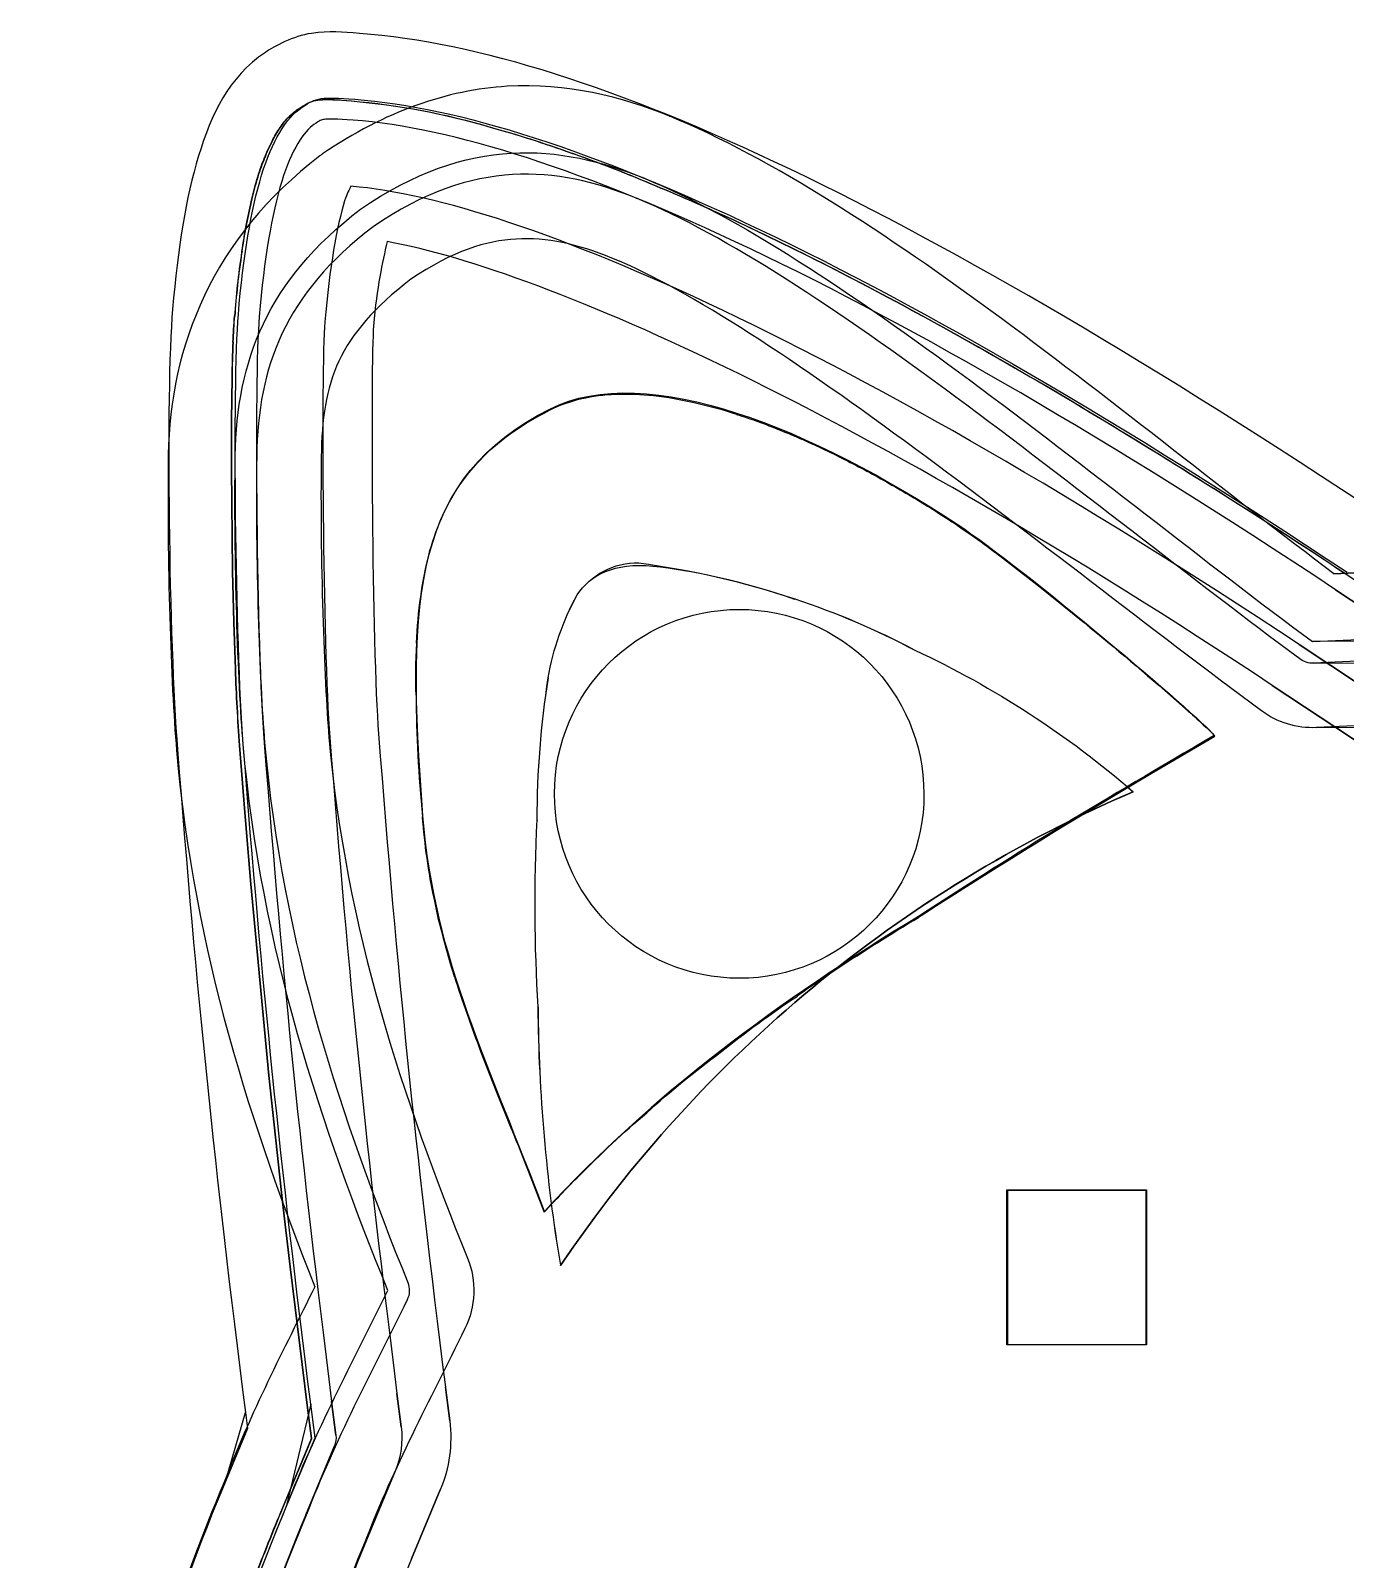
# Model space of a CAD drawing. Extents: x 5 to 93, y -1 to 101.
# Drawn here: x 5.02 to 35.27, y 65.78 to 100.94 of the extents above; entities that cross this region are included whole.
import ezdxf

# ---------------------------------------------------------------- set-up
doc = ezdxf.new("R2010")
doc.units = 0
for name, color, linetype in [('Board_outline_cat', 7, 'CONTINUOUS'), ('Board_outline_dog', 7, 'CONTINUOUS'), ('board_silkscreen_cat', 7, 'CONTINUOUS'), ('board_silkscreen_dog', 7, 'CONTINUOUS'), ('laser_cat_1', 7, 'CONTINUOUS'), ('laser_cat_1_copy_copy', 7, 'CONTINUOUS'), ('laser_cat_2', 7, 'CONTINUOUS'), ('laser_component_cutouts', 7, 'CONTINUOUS'), ('laser_dog_1', 7, 'CONTINUOUS'), ('laser_dog_2', 7, 'CONTINUOUS'), ('laser_dog_2_copy', 7, 'CONTINUOUS'), ('Layer_3_board_inset', 7, 'CONTINUOUS'), ('Mech_Outlines_Cat', 7, 'CONTINUOUS'), ('Mech_Outlines_Dog', 7, 'CONTINUOUS'), ('Silkscreen_cat', 7, 'CONTINUOUS'), ('Silkscreen_dog', 7, 'CONTINUOUS')]:
    doc.layers.add(name, color=color, linetype=linetype)

msp = doc.modelspace()

# ---------------------------------------------------------------- linework, layer by layer
at = {"layer": 'Board_outline_cat', "color": 1}
msp.add_lwpolyline([(10.905279, 66.989376), (11.565916, 68.57587), (11.468519, 69.345144)], close=True, dxfattribs=at)
for points in [[(9.801352, 94.403804), (10.02992, 97.097144), (10.512328, 98.664406), (11.269532, 99.173676)], [(11.269532, 99.173676), (11.601946, 99.397247), (11.707074, 99.413118), (12.478233, 99.356153)], [(12.478233, 99.356153), (17.256815, 99.003159), (24.956174, 95.335275), (35.30958, 88.47957)], [(9.913897, 84.521611), (9.734929, 86.807357), (9.666512, 92.814899), (9.801352, 94.403804)], [(11.468519, 69.345144), (10.762407, 74.922248), (10.35118, 78.936711), (9.913897, 84.521611)], [(6.531713, 49.205775), (7.175858, 55.539092), (8.674164, 61.631435), (10.905279, 66.989376)]]:
    msp.add_open_spline(points, degree=3, dxfattribs=at)
at = {"layer": 'Board_outline_dog', "color": 1}
msp.add_lwpolyline([(34.511335, 86.88308), (37.516572, 87.018165), (48.935587, 87.018165), (60.354599, 87.018165), (63.428623, 86.964964)], close=True, dxfattribs=at)
for points in [[(12.610087, 96.827704), (15.09481, 98.529201), (17.193844, 98.327157), (19.142749, 97.538509)], [(19.142749, 97.538509), (23.463442, 95.771003), (29.638994, 90.48937), (34.511335, 86.88308)], [(9.730548, 91.157868), (9.762004, 93.328831), (10.46589, 95.189442), (12.610087, 96.827704)], [(9.913897, 84.521611), (9.792261, 85.944593), (9.69658, 88.813599), (9.730548, 91.157868)], [(13.239625, 71.964385), (11.739518, 75.668207), (10.315904, 79.818656), (9.913897, 84.521611)], [(10.905279, 66.989376), (11.565906, 68.700911), (12.428199, 70.321609), (13.239625, 71.964385)], [(8.336812, 59.306298), (9.035253, 61.98733), (9.895162, 64.563621), (10.905279, 66.989376)]]:
    msp.add_open_spline(points, degree=3, dxfattribs=at)
at = {"layer": 'board_silkscreen_cat', "color": 7}
for points in [[(11.363995, 99.248737), (11.366641, 99.251383)], [(11.448662, 99.288425), (11.446016, 99.288425)], [(11.62593, 99.33605), (11.62593, 99.33605)], [(11.731761, 99.346633), (11.731761, 99.346633)], [(11.856115, 99.349281), (11.856115, 99.349281)], [(12.004281, 99.346633), (12.006927, 99.346633)], [(12.184203, 99.33605), (12.395867, 99.32282)], [(12.395867, 99.32282), (12.395867, 99.317529)], [(10.96712, 98.95505), (10.96712, 98.952404)], [(11.184078, 99.140258), (11.186724, 99.137612)], [(10.763386, 98.706341), (10.763386, 98.706341)], [(15.615849, 98.714279), (15.615849, 98.706341)], [(10.575534, 98.394136), (10.57818, 98.39149)], [(17.483808, 98.113677), (17.483808, 98.113677)], [(10.406203, 98.015779), (10.408849, 98.015779)], [(10.252742, 97.573925), (10.250097, 97.573925)], [(10.112513, 97.065925), (10.112513, 97.065925)], [(19.526391, 97.317279), (19.529037, 97.314633)], [(9.990805, 96.491779), (9.990805, 96.491779)], [(21.733016, 96.325091), (21.733016, 96.322445)], [(9.882326, 95.854133), (9.882326, 95.851487)], [(24.111617, 95.137115), (24.111617, 95.134469)], [(9.715638, 94.372464), (9.72093, 94.369818)], [(9.68124, 93.771862), (9.678594, 93.771862)], [(26.654261, 93.753341), (26.654261, 93.755987)], [(9.646844, 91.970052), (9.657427, 92.954302)], [(9.65743, 92.954302), (9.65743, 92.954302)], [(29.360951, 92.17907), (29.360951, 92.17907)], [(9.670662, 88.501359), (9.644203, 90.866734)], [(9.644203, 90.866734), (9.644203, 90.866734)], [(32.229031, 90.411656), (32.231677, 90.411656)], [(9.734159, 86.247112), (9.699763, 87.334547), (9.670662, 88.501359)], [(35.261162, 88.451089), (37.470427, 86.990591)], [(9.959058, 82.863089), (9.826766, 84.495573)], [(9.826766, 84.495573), (9.829412, 84.495573)], [(10.088701, 81.307339), (9.959058, 82.863089)], [(10.504099, 76.907323), (10.088701, 81.307339)], [(10.818953, 74.004844), (10.504099, 76.907323)], [(10.993578, 72.507302), (10.818953, 74.004844)], [(11.385156, 69.324365), (10.993578, 72.507302)], [(11.483052, 68.557068), (11.385156, 69.324365)], [(10.821594, 66.969568), (11.483052, 68.557068)]]:
    msp.add_lwpolyline(points, dxfattribs=at)
at = {"layer": 'board_silkscreen_cat', "color": 4}
for points in [[(19.010451, 88.697156), (19.010451, 88.691865)], [(17.592281, 87.958966), (17.592281, 87.95632)], [(22.600849, 87.871651), (22.600849, 87.866359)], [(25.363099, 86.688969), (25.365745, 86.686323)], [(16.930823, 86.051323), (16.930823, 86.051323)], [(16.674183, 82.783716), (16.676828, 82.78107)], [(16.692698, 78.484237), (16.700636, 78.484237)], [(17.208638, 72.541698), (17.216576, 72.541698)], [(17.208638, 72.541698), (17.211284, 72.536406)]]:
    msp.add_lwpolyline(points, dxfattribs=at)
at = {"layer": 'board_silkscreen_cat', "color": 7}
for points in [[(11.186724, 99.137612), (11.242287, 99.1773), (11.303144, 99.214341), (11.366641, 99.248737)], [(11.366641, 99.251383), (11.393099, 99.264612), (11.41956, 99.277841), (11.448667, 99.288425)], [(11.446016, 99.288425), (11.504227, 99.312237), (11.565076, 99.328112), (11.625933, 99.33605)], [(11.62593, 99.33605), (11.662974, 99.341341), (11.700013, 99.346633), (11.734409, 99.346633)], [(11.731761, 99.346633), (11.771448, 99.349279), (11.813781, 99.349279), (11.856115, 99.349279)], [(11.856115, 99.349281), (11.906388, 99.349281), (11.956659, 99.346636), (12.004281, 99.346636)], [(12.006927, 99.346633), (12.065136, 99.343987), (12.123344, 99.341341), (12.184201, 99.338695)], [(12.395867, 99.317529), (13.485951, 99.22757), (14.565453, 99.023841), (15.615849, 98.70899)], [(10.763386, 98.706341), (10.821594, 98.796297), (10.890388, 98.878323), (10.964472, 98.95505)], [(10.96712, 98.952404), (11.033266, 99.023839), (11.107349, 99.084695), (11.186719, 99.137609)], [(10.57818, 98.39149), (10.631091, 98.499969), (10.694597, 98.6058), (10.763383, 98.703698)], [(15.615849, 98.706341), (16.187344, 98.552883), (16.811763, 98.354445), (17.486448, 98.111029)], [(10.408849, 98.015779), (10.45648, 98.145425), (10.514683, 98.272425), (10.578188, 98.394136)], [(17.483808, 98.113677), (18.227287, 97.849094), (18.907261, 97.581862), (19.523742, 97.311984)], [(10.250097, 97.573925), (10.300367, 97.73532), (10.350638, 97.883487), (10.406206, 98.015779)], [(10.112513, 97.065925), (10.149558, 97.224677), (10.194531, 97.394011), (10.250094, 97.573925)], [(9.990805, 96.491779), (10.027844, 96.684925), (10.067537, 96.875425), (10.112513, 97.065925)], [(19.529037, 97.314633), (20.272516, 97.002425), (21.008058, 96.671695), (21.73831, 96.322445)], [(9.882326, 95.851487), (9.914076, 96.0658), (9.948472, 96.277469), (9.988159, 96.491779)], [(21.733016, 96.322445), (22.534703, 95.941445), (23.325805, 95.547216), (24.111617, 95.137115)], [(9.72093, 94.369818), (9.750037, 94.819609), (9.805597, 95.314383), (9.884977, 95.851484)], [(24.111617, 95.134469), (24.966224, 94.687323), (25.815534, 94.226951), (26.654261, 93.753344)], [(9.678594, 93.771862), (9.686531, 93.9703), (9.697115, 94.171383), (9.712985, 94.372464)], [(9.65743, 92.954302), (9.662722, 93.226823), (9.670659, 93.499344), (9.681242, 93.771862)], [(26.654261, 93.755987), (27.561787, 93.242693), (28.466656, 92.716172), (29.360951, 92.179068)], [(29.360951, 92.17907), (30.324037, 91.599633), (31.281828, 91.009612), (32.23168, 90.409008)], [(9.644203, 90.866734), (9.644203, 91.234511), (9.644203, 91.602281), (9.646849, 91.970052)], [(32.231677, 90.411656), (33.247677, 89.768716), (34.258388, 89.115195), (35.261159, 88.451089)], [(9.829412, 84.495573), (9.787078, 85.077651), (9.755328, 85.662386), (9.734164, 86.247112)], [(10.17337, 65.34238), (10.379745, 65.887422), (10.596703, 66.429823), (10.821594, 66.969568)]]:
    msp.add_open_spline(points, degree=3, dxfattribs=at)
at = {"layer": 'board_silkscreen_cat', "color": 4}
for points in [[(17.592281, 87.95632), (17.909784, 88.427279), (18.44424, 88.705097), (19.010451, 88.697159)], [(19.010451, 88.691865), (20.232826, 88.535763), (21.436683, 88.260594), (22.598201, 87.863719)], [(16.930823, 86.051323), (17.041951, 86.71807), (17.266847, 87.361005), (17.59493, 87.956318)], [(22.600849, 87.866359), (23.542766, 87.5568), (24.466159, 87.162565), (25.363099, 86.686318)], [(25.365745, 86.686323), (27.191375, 85.834365), (28.879412, 84.738987), (30.38225, 83.431945)], [(16.676828, 82.78107), (16.676828, 83.884386), (16.761498, 84.977115), (16.933477, 86.051323)], [(17.211284, 72.536406), (20.470948, 77.357112), (25.042948, 81.138008), (30.387534, 83.431943)], [(16.700636, 78.484237), (16.610677, 79.878589), (16.602742, 81.312636), (16.674177, 82.783716)], [(17.216576, 72.541698), (16.888495, 74.512841), (16.716511, 76.499862), (16.703284, 78.484237)]]:
    msp.add_open_spline(points, degree=3, dxfattribs=at)
at = {"layer": 'board_silkscreen_dog', "color": 7}
for points in [[(11.37039, 99.247651), (11.373036, 99.250296)], [(11.455057, 99.287338), (11.452411, 99.287338)], [(11.632325, 99.334963), (11.632325, 99.334963)], [(11.738156, 99.345546), (11.738156, 99.345546)], [(11.86251, 99.348195), (11.86251, 99.348195)], [(12.010677, 99.345546), (12.013322, 99.345546)], [(12.190599, 99.334963), (12.402263, 99.321734)], [(12.402263, 99.321734), (12.402263, 99.316442)], [(10.973515, 98.953963), (10.973515, 98.951317)], [(11.190474, 99.139171), (11.193119, 99.136526)], [(10.769781, 98.705255), (10.769781, 98.705255)], [(15.622244, 98.713192), (15.622244, 98.705255)], [(10.581929, 98.393049), (10.584575, 98.390403)], [(17.490203, 98.112591), (17.490203, 98.112591)], [(10.412599, 98.014692), (10.415244, 98.014692)], [(10.259138, 97.572838), (10.256492, 97.572838)], [(10.118908, 97.064838), (10.118908, 97.064838)], [(19.532786, 97.316192), (19.535432, 97.313546)], [(9.9972, 96.490692), (9.9972, 96.490692)], [(21.739411, 96.324005), (21.739411, 96.321359)], [(9.888721, 95.853046), (9.888721, 95.850401)], [(24.118013, 95.136028), (24.118013, 95.133382)], [(9.722033, 94.371377), (9.727325, 94.368731)], [(9.687635, 93.770776), (9.684989, 93.770776)], [(26.660656, 93.752255), (26.660656, 93.754901)], [(9.653239, 91.968966), (9.663822, 92.953216)], [(9.663825, 92.953216), (9.663825, 92.953216)], [(29.367346, 92.177984), (29.367346, 92.177984)], [(9.677057, 88.500273), (9.650599, 90.865648)], [(9.650599, 90.865648), (9.650599, 90.865648)], [(32.235427, 90.41057), (32.238072, 90.41057)], [(9.740554, 86.246026), (9.706158, 87.33346), (9.677057, 88.500273)], [(9.965453, 82.862002), (9.833161, 84.494487)], [(9.833161, 84.494487), (9.835807, 84.494487)], [(10.095096, 81.306252), (9.965453, 82.862002)], [(10.510494, 76.906237), (10.095096, 81.306252)], [(10.825349, 74.003757), (10.510494, 76.906237)], [(10.999974, 72.506216), (10.825349, 74.003757)], [(11.391552, 69.323278), (10.999974, 72.506216)], [(11.489447, 68.555981), (11.391552, 69.323278)], [(10.827989, 66.968481), (11.489447, 68.555981)]]:
    msp.add_lwpolyline(points, dxfattribs=at)
at = {"layer": 'board_silkscreen_dog', "color": 6}
for points in [[(18.477093, 92.572216), (18.479739, 92.572216)], [(19.352864, 92.540463), (19.352864, 92.540463)], [(16.958388, 92.207088), (16.958388, 92.207088)], [(20.284203, 92.384359), (20.284203, 92.381713)], [(21.260515, 92.114481), (21.257869, 92.10919)], [(16.111718, 91.699088), (16.111718, 91.699088)], [(22.268578, 91.746713), (22.268578, 91.744067)], [(23.292513, 91.294276), (23.295158, 91.294276)], [(24.321739, 90.770403), (24.324385, 90.770403)], [(14.881408, 90.463484), (14.881408, 90.463484)], [(25.343033, 90.188317), (25.343033, 90.188317)], [(14.471307, 89.71471), (14.471307, 89.71471)], [(26.337869, 89.561255), (26.337869, 89.558609)], [(14.180263, 88.868046), (14.180263, 88.868046)], [(27.520552, 88.704007), (28.237578, 88.145731)], [(13.995052, 87.915546), (13.997697, 87.915546)], [(28.237578, 88.145731), (28.99164, 87.539835)], [(28.99164, 87.539835), (28.988994, 87.539835)], [(13.902453, 86.846627), (13.902453, 86.846627)], [(13.886572, 85.653362), (13.891864, 85.653362)], [(31.6507, 85.288237), (31.110947, 85.761841)], [(31.6507, 85.288237), (31.6507, 85.288237)], [(32.047575, 84.925757), (32.050221, 84.925757)], [(30.80139, 83.848901), (32.264536, 84.706148)], [(30.113471, 83.441442), (30.80139, 83.848901)], [(25.570574, 83.385881), (25.57322, 83.383235), (25.57322, 83.383235), (25.57322, 83.383235)], [(29.444075, 83.041919), (30.113471, 83.441442)], [(28.787906, 82.645044), (29.444075, 83.041919)], [(14.034744, 82.856713), (14.047974, 82.856713)], [(14.307265, 80.957007), (14.309911, 80.957007)], [(25.448867, 80.541609), (25.448867, 80.544255)], [(14.521578, 80.057419), (14.524224, 80.057419)], [(14.775575, 79.176359), (14.775575, 79.176359)], [(23.567682, 79.358921), (23.567682, 79.358921)], [(22.652218, 78.74244), (22.652218, 78.739794)], [(15.06926, 78.305877), (15.06926, 78.308523)], [(15.733367, 76.556987), (15.389411, 77.438044)], [(15.389411, 77.438044), (15.389411, 77.438044)], [(20.876867, 77.443341), (20.884804, 77.432757)], [(16.093203, 75.657403), (15.733367, 76.556987)], [(19.186177, 76.054278), (19.194114, 76.046341)], [(16.093203, 75.657403), (16.093203, 75.657403)], [(17.593388, 74.554088), (17.596033, 74.551442)], [(27.504677, 70.71763), (27.504677, 74.270981)], [(27.504677, 74.270981), (30.684974, 74.270981)], [(30.684974, 70.71763), (30.684974, 74.270981)], [(16.834033, 73.760338), (16.834033, 73.762984)], [(27.504677, 70.71763), (30.684974, 70.71763)]]:
    msp.add_lwpolyline(points, dxfattribs=at)
at = {"layer": 'board_silkscreen_dog', "color": 7}
for points in [[(11.193119, 99.136526), (11.248682, 99.176213), (11.309539, 99.213255), (11.373036, 99.247651)], [(11.373036, 99.250296), (11.399494, 99.263526), (11.425955, 99.276755), (11.455062, 99.287338)], [(11.452411, 99.287338), (11.510622, 99.311151), (11.571471, 99.327026), (11.632328, 99.334963)], [(11.632325, 99.334963), (11.669369, 99.340255), (11.706408, 99.345546), (11.740804, 99.345546)], [(11.738156, 99.345546), (11.777843, 99.348192), (11.820177, 99.348192), (11.86251, 99.348192)], [(11.86251, 99.348195), (11.912783, 99.348195), (11.963054, 99.345549), (12.010677, 99.345549)], [(12.013322, 99.345546), (12.071531, 99.342901), (12.129739, 99.340255), (12.190596, 99.337609)], [(12.402263, 99.316442), (13.492346, 99.226484), (14.571849, 99.022755), (15.622244, 98.707903)], [(10.769781, 98.705255), (10.827989, 98.79521), (10.896783, 98.877237), (10.970867, 98.953963)], [(10.973515, 98.951317), (11.039661, 99.022752), (11.113744, 99.083609), (11.193114, 99.136523)], [(10.584575, 98.390403), (10.637486, 98.498882), (10.700992, 98.604713), (10.769778, 98.702612)], [(15.622244, 98.705255), (16.193739, 98.551796), (16.818158, 98.353359), (17.492843, 98.109942)], [(10.415244, 98.014692), (10.462875, 98.144338), (10.521078, 98.271338), (10.584583, 98.393049)], [(17.490203, 98.112591), (18.233682, 97.848007), (18.913656, 97.580776), (19.530138, 97.310898)], [(10.256492, 97.572838), (10.306763, 97.734234), (10.357033, 97.882401), (10.412601, 98.014692)], [(10.118908, 97.064838), (10.155953, 97.223591), (10.200927, 97.392924), (10.256489, 97.572838)], [(9.9972, 96.490692), (10.034239, 96.683838), (10.073932, 96.874338), (10.118908, 97.064838)], [(19.535432, 97.313546), (20.278911, 97.001338), (21.014453, 96.670609), (21.744705, 96.321359)], [(9.888721, 95.850401), (9.920471, 96.064713), (9.954867, 96.276382), (9.994554, 96.490692)], [(21.739411, 96.321359), (22.541099, 95.940359), (23.3322, 95.54613), (24.118013, 95.136028)], [(9.727325, 94.368731), (9.756432, 94.818523), (9.811992, 95.313296), (9.891372, 95.850398)], [(24.118013, 95.133382), (24.972619, 94.686237), (25.821929, 94.225864), (26.660656, 93.752257)], [(9.684989, 93.770776), (9.692927, 93.969213), (9.70351, 94.170296), (9.71938, 94.371377)], [(9.663825, 92.953216), (9.669117, 93.225737), (9.677054, 93.498257), (9.687638, 93.770776)], [(26.660656, 93.754901), (27.568182, 93.241606), (28.473052, 92.715085), (29.367346, 92.177981)], [(29.367346, 92.177984), (30.330432, 91.598546), (31.288224, 91.008526), (32.238075, 90.407921)], [(9.650599, 90.865648), (9.650599, 91.233424), (9.650599, 91.601195), (9.653244, 91.968966)], [(32.238072, 90.41057), (33.254072, 89.76763), (34.264783, 89.114109), (35.267554, 88.450002)], [(9.835807, 84.494487), (9.793474, 85.076565), (9.761724, 85.661299), (9.74056, 86.246026)], [(10.179765, 65.341294), (10.38614, 65.886335), (10.603099, 66.428737), (10.827989, 66.968481)]]:
    msp.add_open_spline(points, degree=3, dxfattribs=at)
at = {"layer": 'board_silkscreen_dog', "color": 6}
for points in [[(16.958388, 92.207088), (17.434635, 92.437276), (17.953224, 92.56163), (18.479742, 92.572216)], [(18.479739, 92.572216), (18.770783, 92.585445), (19.061825, 92.574862), (19.352861, 92.540463)], [(19.352864, 92.540463), (19.670367, 92.50607), (19.979927, 92.453148), (20.284203, 92.381713)], [(16.111718, 91.699088), (16.381599, 91.889588), (16.664697, 92.058921), (16.961036, 92.204445)], [(20.284203, 92.381713), (20.614932, 92.310276), (20.940364, 92.220317), (21.260515, 92.111838)], [(21.257869, 92.10919), (21.580661, 92.011291), (21.916679, 91.889583), (22.265932, 91.744062)], [(14.881408, 90.463484), (15.212138, 90.947674), (15.627533, 91.368359), (16.111718, 91.699088)], [(22.268578, 91.744067), (22.612533, 91.609132), (22.953849, 91.458317), (23.295161, 91.291627)], [(23.295158, 91.294276), (23.641763, 91.127588), (23.985718, 90.952963), (24.324385, 90.770403)], [(24.324385, 90.770403), (24.668341, 90.585192), (25.007007, 90.389403), (25.343031, 90.188317)], [(14.471307, 89.71471), (14.582427, 89.974005), (14.720015, 90.222713), (14.881408, 90.463484)], [(25.343033, 90.188317), (25.679052, 89.987231), (26.012429, 89.778216), (26.34051, 89.561255)], [(14.180263, 88.868046), (14.256994, 89.159091), (14.352242, 89.44219), (14.473947, 89.71471)], [(26.337869, 89.558609), (26.774432, 89.267573), (27.16601, 88.98182), (27.515263, 88.701362)], [(13.997697, 87.915546), (14.037382, 88.230401), (14.098239, 88.550544), (14.182908, 88.868046)], [(13.902453, 86.846627), (13.915679, 87.217049), (13.947429, 87.571591), (13.9977, 87.915546)], [(17.074803, 83.385881), (17.074803, 85.727444), (18.977157, 87.624506), (21.324011, 87.624506)], [(21.324011, 87.624506), (23.66822, 87.624506), (25.570574, 85.727444), (25.570574, 83.383235)], [(28.988994, 87.539835), (29.706015, 86.957755), (30.412455, 86.365091), (31.11095, 85.761841)], [(13.891864, 85.653362), (13.878635, 86.018481), (13.883927, 86.415356), (13.905093, 86.846627)], [(14.047974, 82.856713), (13.952721, 83.811856), (13.902455, 84.743195), (13.899807, 85.653362)], [(31.6507, 85.288237), (31.78564, 85.169169), (31.917932, 85.047463), (32.047575, 84.925757)], [(32.050221, 84.925757), (32.126945, 84.856963), (32.198388, 84.78288), (32.267174, 84.706148)], [(21.324011, 79.141964), (18.977157, 79.14461), (17.074803, 81.041673), (17.074803, 83.385881)], [(25.57322, 83.383235), (25.57322, 81.041673), (23.670865, 79.141964), (21.324011, 79.141964)], [(25.570574, 83.383235), (25.57322, 83.383235), (25.57322, 83.383235), (25.57322, 83.383235)], [(14.309911, 80.957007), (14.174979, 81.592005), (14.085015, 82.224356), (14.040039, 82.856713)], [(25.448867, 80.544255), (26.552182, 81.261273), (27.666075, 81.962419), (28.787906, 82.645041)], [(14.524224, 80.057419), (14.442203, 80.340523), (14.370768, 80.639505), (14.309911, 80.957007)], [(23.567682, 79.358921), (24.186807, 79.766382), (24.813867, 80.160609), (25.448867, 80.541609)], [(14.775575, 79.176359), (14.682971, 79.467403), (14.598302, 79.761085), (14.518929, 80.057419)], [(15.06926, 78.308523), (14.966075, 78.596919), (14.870822, 78.88796), (14.778224, 79.179005)], [(22.652218, 78.739794), (22.956489, 78.948815), (23.260765, 79.15519), (23.567682, 79.358916)], [(20.884804, 77.432757), (21.445718, 77.887841), (22.03839, 78.319114), (22.660156, 78.731864)], [(15.389411, 77.438044), (15.278283, 77.72644), (15.17245, 78.014835), (15.06926, 78.308526)], [(19.194114, 76.046341), (19.741796, 76.543752), (20.305361, 77.006773), (20.884799, 77.435403)], [(17.596033, 74.551442), (18.141072, 75.10707), (18.672888, 75.604487), (19.194117, 76.046343)], [(16.093203, 75.657403), (16.3472, 75.027695), (16.595911, 74.395335), (16.834033, 73.760338)], [(16.834033, 73.762984), (17.082742, 74.030208), (17.334093, 74.294791), (17.593388, 74.556734)]]:
    msp.add_open_spline(points, degree=3, dxfattribs=at)
at = {"layer": 'laser_cat_1', "color": 7}
for points in [[(17.593604, 87.957646), (17.592281, 87.956323)], [(22.599524, 87.867688), (22.600846, 87.866365)], [(22.599524, 87.867688), (22.599524, 87.867688)], [(25.363096, 86.687649), (25.365742, 86.686326)], [(16.932143, 86.051326), (16.93082, 86.051326)], [(16.674177, 82.783719), (16.676823, 82.781073)], [(16.69799, 78.48424), (16.700635, 78.48424)], [(17.211281, 72.536409), (17.208635, 72.541701), (17.216573, 72.541701)]]:
    msp.add_lwpolyline(points, close=True, dxfattribs=at)
at = {"layer": 'laser_cat_1', "color": 2}
msp.add_lwpolyline([(27.481389, 74.27736), (30.691667, 74.27736), (30.691667, 70.714305), (27.481389, 70.714305), (27.481389, 74.27736)], close=True, dxfattribs=at)
at = {"layer": 'laser_cat_1', "color": 1}
msp.add_lwpolyline([(10.905279, 66.989377), (11.565916, 68.575871), (11.468519, 69.345144)], close=True, dxfattribs=at)
for points in [[(9.801352, 94.403805), (10.02992, 97.097145), (10.512328, 98.664407), (11.269532, 99.173677)], [(11.269532, 99.173677), (11.601946, 99.397248), (11.707074, 99.413119), (12.478233, 99.356154)], [(12.478233, 99.356154), (17.256815, 99.00316), (24.956174, 95.335276), (35.30958, 88.47957)], [(9.913897, 84.521612), (9.734929, 86.807358), (9.666512, 92.8149), (9.801352, 94.403805)], [(11.468519, 69.345144), (10.762407, 74.922249), (10.35118, 78.936712), (9.913897, 84.521612)], [(6.531713, 49.205776), (7.175858, 55.539093), (8.674164, 61.631436), (10.905279, 66.989377)]]:
    msp.add_open_spline(points, degree=3, dxfattribs=at)
at = {"layer": 'laser_cat_1', "color": 7}
for points in [[(17.592281, 87.956323), (17.909784, 88.427282), (18.44424, 88.705099), (19.338531, 88.620433)], [(19.338531, 88.620433), (20.232823, 88.535766), (21.43668, 88.260597), (22.599524, 87.867688)], [(16.93082, 86.051326), (17.041948, 86.718073), (17.266844, 87.361008), (17.593604, 87.957646)], [(22.600846, 87.866365), (23.542763, 87.556805), (24.466156, 87.162571), (25.363096, 86.687649)], [(25.365742, 86.686326), (27.191373, 85.834368), (28.879409, 84.73899), (30.384888, 83.431948)], [(16.676823, 82.781073), (16.676823, 83.884388), (16.761492, 84.977118), (16.932143, 86.051326)], [(30.384888, 83.431948), (25.042945, 81.138011), (20.470945, 77.357115), (17.211281, 72.536409)], [(16.700635, 78.48424), (16.610677, 79.878591), (16.602742, 81.312638), (16.674177, 82.783719)], [(17.216573, 72.541701), (16.888492, 74.512844), (16.716508, 76.499865), (16.69799, 78.48424)]]:
    msp.add_open_spline(points, degree=3, dxfattribs=at)
at = {"layer": 'laser_cat_1_copy_copy', "color": 7}
for points in [[(17.593604, 87.957646), (17.592281, 87.956323)], [(22.599524, 87.867688), (22.600846, 87.866365)], [(22.599524, 87.867688), (22.599524, 87.867688)], [(25.363096, 86.687649), (25.365742, 86.686326)], [(16.932143, 86.051326), (16.93082, 86.051326)], [(16.674177, 82.783719), (16.676823, 82.781073)], [(16.69799, 78.48424), (16.700635, 78.48424)], [(17.211281, 72.536409), (17.208635, 72.541701), (17.216573, 72.541701)]]:
    msp.add_lwpolyline(points, close=True, dxfattribs=at)
at = {"layer": 'laser_cat_1_copy_copy', "color": 1}
msp.add_lwpolyline([(10.905279, 66.989377), (11.565916, 68.575871), (11.468519, 69.345144)], close=True, dxfattribs=at)
for points in [[(9.801352, 94.403805), (10.02992, 97.097145), (10.512328, 98.664407), (11.269532, 99.173677)], [(11.269532, 99.173677), (11.601946, 99.397248), (11.707074, 99.413119), (12.478233, 99.356154)], [(12.478233, 99.356154), (17.256815, 99.00316), (24.956174, 95.335276), (35.30958, 88.47957)], [(9.913897, 84.521612), (9.734929, 86.807358), (9.666512, 92.8149), (9.801352, 94.403805)], [(11.468519, 69.345144), (10.762407, 74.922249), (10.35118, 78.936712), (9.913897, 84.521612)], [(6.531713, 49.205776), (7.175858, 55.539093), (8.674164, 61.631436), (10.905279, 66.989377)]]:
    msp.add_open_spline(points, degree=3, dxfattribs=at)
at = {"layer": 'laser_cat_1_copy_copy', "color": 7}
for points in [[(17.592281, 87.956323), (17.909784, 88.427282), (18.44424, 88.705099), (19.338531, 88.620433)], [(19.338531, 88.620433), (20.232823, 88.535766), (21.43668, 88.260597), (22.599524, 87.867688)], [(16.93082, 86.051326), (17.041948, 86.718073), (17.266844, 87.361008), (17.593604, 87.957646)], [(22.600846, 87.866365), (23.542763, 87.556805), (24.466156, 87.162571), (25.363096, 86.687649)], [(25.365742, 86.686326), (27.191373, 85.834368), (28.879409, 84.73899), (30.384888, 83.431948)], [(16.676823, 82.781073), (16.676823, 83.884388), (16.761492, 84.977118), (16.932143, 86.051326)], [(30.384888, 83.431948), (25.042945, 81.138011), (20.470945, 77.357115), (17.211281, 72.536409)], [(16.700635, 78.48424), (16.610677, 79.878591), (16.602742, 81.312638), (16.674177, 82.783719)], [(17.216573, 72.541701), (16.888492, 74.512844), (16.716508, 76.499865), (16.69799, 78.48424)]]:
    msp.add_open_spline(points, degree=3, dxfattribs=at)
at = {"layer": 'laser_cat_2', "color": 2}
msp.add_lwpolyline([(27.481389, 74.27736), (30.691667, 74.27736), (30.691667, 70.714305), (27.481389, 70.714305), (27.481389, 74.27736)], close=True, dxfattribs=at)
at = {"layer": 'laser_cat_2', "color": 1}
msp.add_lwpolyline([(10.905279, 66.989377), (11.565916, 68.575871), (11.468519, 69.345144)], close=True, dxfattribs=at)
for points in [[(9.801352, 94.403805), (10.02992, 97.097145), (10.512328, 98.664407), (11.269532, 99.173677)], [(11.269532, 99.173677), (11.601946, 99.397248), (11.707074, 99.413119), (12.478233, 99.356154)], [(12.478233, 99.356154), (17.256815, 99.00316), (24.956174, 95.335276), (35.30958, 88.47957)], [(9.913897, 84.521612), (9.734929, 86.807358), (9.666512, 92.8149), (9.801352, 94.403805)], [(11.468519, 69.345144), (10.762407, 74.922249), (10.35118, 78.936712), (9.913897, 84.521612)], [(6.531713, 49.205776), (7.175858, 55.539093), (8.674164, 61.631436), (10.905279, 66.989377)]]:
    msp.add_open_spline(points, degree=3, dxfattribs=at)
at = {"layer": 'laser_component_cutouts', "color": 6}
msp.add_lwpolyline([(25.570574, 83.385881), (25.57322, 83.383235), (25.57322, 83.383235), (25.57322, 83.383235)], dxfattribs=at)
at = {"layer": 'laser_component_cutouts', "color": 2}
msp.add_lwpolyline([(27.481389, 74.27736), (30.691667, 74.27736), (30.691667, 70.714305), (27.481389, 70.714305), (27.481389, 74.27736)], close=True, dxfattribs=at)
at = {"layer": 'laser_component_cutouts', "color": 6}
for points in [[(17.074803, 83.385881), (17.074803, 85.727443), (18.977157, 87.624506), (21.324011, 87.624506)], [(21.324011, 87.624506), (23.66822, 87.624506), (25.570574, 85.727443), (25.570574, 83.383235)], [(21.324011, 79.141964), (18.977157, 79.14461), (17.074803, 81.041672), (17.074803, 83.385881)], [(25.57322, 83.383235), (25.57322, 81.041672), (23.670865, 79.141964), (21.324011, 79.141964)], [(25.570574, 83.383235), (25.57322, 83.383235), (25.57322, 83.383235), (25.57322, 83.383235)]]:
    msp.add_open_spline(points, degree=3, dxfattribs=at)
at = {"layer": 'laser_dog_1', "color": 1}
msp.add_lwpolyline([(34.511336, 86.88308), (37.51657, 87.018165), (48.935586, 87.018165), (60.354599, 87.018165), (63.428623, 86.964964)], close=True, dxfattribs=at)
at = {"layer": 'laser_dog_1', "color": 2}
for points in [[(27.481389, 74.277362), (30.691667, 74.277362), (30.691667, 70.714306), (27.481389, 70.714306), (27.481389, 74.277362)], [(16.843737, 73.777246), (16.843737, 73.777246)]]:
    msp.add_lwpolyline(points, close=True, dxfattribs=at)
at = {"layer": 'laser_dog_1', "color": 1}
for points in [[(12.610087, 96.827704), (15.09481, 98.529201), (17.193844, 98.327157), (19.14275, 97.538509)], [(19.14275, 97.538509), (23.463442, 95.771003), (29.638995, 90.48937), (34.511336, 86.88308)], [(9.730548, 91.157868), (9.762004, 93.328831), (10.46589, 95.189442), (12.610087, 96.827704)], [(9.913897, 84.521611), (9.792261, 85.944593), (9.69658, 88.813599), (9.730548, 91.157868)], [(13.239625, 71.964385), (11.739518, 75.668207), (10.315904, 79.818655), (9.913897, 84.521611)], [(10.905279, 66.989376), (11.565906, 68.700911), (12.428199, 70.321609), (13.239625, 71.964385)], [(8.336812, 59.306298), (9.035253, 61.98733), (9.895162, 64.563621), (10.905279, 66.989376)]]:
    msp.add_open_spline(points, degree=3, dxfattribs=at)
at = {"layer": 'laser_dog_1', "color": 2}
for points in [[(16.966767, 92.231006), (19.198041, 93.365624), (23.068332, 91.734606), (26.33406, 89.584844)], [(14.047992, 82.876622), (13.645167, 88.024096), (13.864919, 90.653699), (16.966767, 92.231006)], [(26.33406, 89.584844), (27.89721, 88.555853), (31.869005, 85.18556), (32.250132, 84.727556)], [(32.250132, 84.727556), (29.698826, 83.238081), (27.817593, 82.106741), (25.444545, 80.562388)], [(16.843737, 73.777246), (15.609566, 77.08137), (14.30682, 79.569202), (14.047992, 82.876622)], [(25.444545, 80.562388), (22.265848, 78.64071), (19.31975, 76.478305), (16.843737, 73.777246)]]:
    msp.add_open_spline(points, degree=3, dxfattribs=at)
at = {"layer": 'laser_dog_2', "color": 1}
msp.add_lwpolyline([(34.511336, 86.88308), (37.51657, 87.018165), (48.935586, 87.018165), (60.354599, 87.018165), (63.428623, 86.964964)], close=True, dxfattribs=at)
at = {"layer": 'laser_dog_2', "color": 2}
msp.add_lwpolyline([(27.481389, 74.277361), (30.691667, 74.277361), (30.691667, 70.714305), (27.481389, 70.714305), (27.481389, 74.277361)], close=True, dxfattribs=at)
at = {"layer": 'laser_dog_2', "color": 1}
for points in [[(12.610087, 96.827704), (15.09481, 98.529201), (17.193844, 98.327157), (19.14275, 97.538509)], [(19.14275, 97.538509), (23.463442, 95.771003), (29.638995, 90.48937), (34.511336, 86.88308)], [(9.730548, 91.157868), (9.762004, 93.328831), (10.46589, 95.189442), (12.610087, 96.827704)], [(9.913897, 84.521611), (9.792261, 85.944593), (9.69658, 88.813599), (9.730548, 91.157868)], [(13.239625, 71.964385), (11.739518, 75.668207), (10.315904, 79.818655), (9.913897, 84.521611)], [(10.905279, 66.989376), (11.565906, 68.700911), (12.428199, 70.321609), (13.239625, 71.964385)], [(8.336812, 59.306298), (9.035253, 61.98733), (9.895162, 64.563621), (10.905279, 66.989376)]]:
    msp.add_open_spline(points, degree=3, dxfattribs=at)
at = {"layer": 'laser_dog_2_copy', "color": 1}
msp.add_lwpolyline([(34.511336, 86.88308), (37.51657, 87.018165), (48.935586, 87.018165), (60.354599, 87.018165), (63.428623, 86.964964)], close=True, dxfattribs=at)
at = {"layer": 'laser_dog_2_copy', "color": 6}
for points in [[(25.570574, 83.385881), (25.57322, 83.383235), (25.57322, 83.383235), (25.57322, 83.383235)], [(27.504677, 70.717629), (27.504677, 74.270981)], [(27.504677, 74.270981), (30.684974, 74.270981)], [(30.684974, 70.717629), (30.684974, 74.270981)], [(27.504677, 70.717629), (30.684974, 70.717629)]]:
    msp.add_lwpolyline(points, dxfattribs=at)
at = {"layer": 'laser_dog_2_copy', "color": 2}
msp.add_lwpolyline([(16.843737, 73.777246), (16.843737, 73.777246)], close=True, dxfattribs=at)
at = {"layer": 'laser_dog_2_copy', "color": 1}
for points in [[(12.610087, 96.827704), (15.09481, 98.529201), (17.193844, 98.327157), (19.14275, 97.538509)], [(19.14275, 97.538509), (23.463442, 95.771003), (29.638995, 90.48937), (34.511336, 86.88308)], [(9.730548, 91.157868), (9.762004, 93.328831), (10.46589, 95.189442), (12.610087, 96.827704)], [(9.913897, 84.521611), (9.792261, 85.944593), (9.69658, 88.813599), (9.730548, 91.157868)], [(13.239625, 71.964385), (11.739518, 75.668207), (10.315904, 79.818655), (9.913897, 84.521611)], [(10.905279, 66.989376), (11.565906, 68.700911), (12.428199, 70.321609), (13.239625, 71.964385)], [(8.336812, 59.306298), (9.035253, 61.98733), (9.895162, 64.563621), (10.905279, 66.989376)]]:
    msp.add_open_spline(points, degree=3, dxfattribs=at)
at = {"layer": 'laser_dog_2_copy', "color": 2}
for points in [[(16.966767, 92.231006), (19.198041, 93.365624), (23.068332, 91.734606), (26.33406, 89.584844)], [(14.047992, 82.876622), (13.645167, 88.024096), (13.864919, 90.653699), (16.966767, 92.231006)], [(26.33406, 89.584844), (27.89721, 88.555853), (31.869005, 85.18556), (32.250132, 84.727556)], [(32.250132, 84.727556), (29.698826, 83.238081), (27.817593, 82.106741), (25.444545, 80.562388)], [(16.843737, 73.777246), (15.609566, 77.08137), (14.30682, 79.569202), (14.047992, 82.876622)], [(25.444545, 80.562388), (22.265848, 78.64071), (19.31975, 76.478305), (16.843737, 73.777246)]]:
    msp.add_open_spline(points, degree=3, dxfattribs=at)
at = {"layer": 'laser_dog_2_copy', "color": 6}
for points in [[(17.074803, 83.385881), (17.074803, 85.727443), (18.977157, 87.624506), (21.324011, 87.624506)], [(21.324011, 87.624506), (23.66822, 87.624506), (25.570574, 85.727443), (25.570574, 83.383235)], [(21.324011, 79.141964), (18.977157, 79.14461), (17.074803, 81.041672), (17.074803, 83.385881)], [(25.57322, 83.383235), (25.57322, 81.041672), (23.670865, 79.141964), (21.324011, 79.141964)], [(25.570574, 83.383235), (25.57322, 83.383235), (25.57322, 83.383235), (25.57322, 83.383235)]]:
    msp.add_open_spline(points, degree=3, dxfattribs=at)
at = {"layer": 'Layer_3_board_inset', "color": 1}
for points in [[(13.224163, 96.084428), (13.224163, 96.084428)], [(35.792989, 84.415723), (33.585886, 85.877193)], [(14.565763, 69.737333), (14.565763, 69.735287), (14.662607, 68.96595)], [(10.905279, 66.989376), (11.565916, 68.57587), (11.468519, 69.345144)], [(14.447247, 67.376484), (13.786944, 65.789723), (13.786944, 65.78903)]]:
    msp.add_lwpolyline(points, close=True, dxfattribs=at)
for points in [[(9.801352, 94.403804), (10.02992, 97.097144), (10.512328, 98.664406), (11.269532, 99.173676)], [(11.269532, 99.173676), (11.601946, 99.397247), (11.707074, 99.413118), (12.478233, 99.356153)], [(12.478233, 99.356153), (17.256815, 99.003159), (24.956174, 95.335275), (35.30958, 88.47957)], [(13.224163, 96.084428), (13.112156, 95.588147), (12.990472, 95.064579), (12.911959, 94.139413)], [(33.585886, 85.877193), (24.234633, 92.069262), (17.01406, 95.380819), (13.224163, 96.084428)], [(9.913897, 84.521611), (9.734929, 86.807357), (9.666512, 92.814899), (9.801352, 94.403804)], [(12.911959, 94.139413), (12.840685, 93.299557), (12.875165, 86.68817), (13.025734, 84.765146)], [(13.025734, 84.765146), (13.460206, 79.216147), (13.864111, 75.27921), (14.565763, 69.737333)], [(11.468519, 69.345144), (10.762407, 74.922248), (10.35118, 78.936711), (9.913897, 84.521611)], [(14.662607, 68.96595), (14.730482, 68.426413), (14.656245, 67.878507), (14.447247, 67.376484)], [(6.531713, 49.205775), (7.175858, 55.539092), (8.674164, 61.631435), (10.905279, 66.989376)], [(13.786944, 65.78903), (11.717065, 60.818291), (10.299815, 55.097118), (9.670719, 49.138566)]]:
    msp.add_open_spline(points, degree=3, dxfattribs=at)
at = {"layer": 'Mech_Outlines_Cat', "color": 1}
for points in [[(11.482996, 100.871114), (11.482996, 100.871114)], [(11.780979, 98.892915), (11.780979, 98.892915)], [(12.391166, 97.35424), (12.391166, 97.35424)], [(37.249666, 86.61536), (35.042563, 88.07683)], [(36.413303, 85.352988), (34.206214, 86.814455)], [(10.905279, 66.989376), (11.565916, 68.57587), (11.468519, 69.345144)], [(11.948255, 69.406166), (11.948255, 69.405472), (12.0451, 68.636134)], [(13.450359, 69.596468), (13.451053, 69.594423), (13.547897, 68.825085)], [(9.963283, 69.154912), (10.009336, 68.786497), (9.504119, 67.572218)], [(12.011916, 68.390297), (11.351614, 66.803539)], [(13.409725, 67.808572), (12.749423, 66.221814), (12.749423, 66.221121)]]:
    msp.add_lwpolyline(points, close=True, dxfattribs=at)
for points in [[(12.590272, 100.86976), (12.189901, 100.899335), (11.907323, 100.935174), (11.482996, 100.871114)], [(11.482996, 100.871114), (11.060603, 100.807346), (10.63578, 100.576425), (10.422448, 100.432944)], [(36.147146, 89.744844), (25.712749, 96.654191), (18.019599, 100.468695), (12.590272, 100.86976)], [(10.422448, 100.432944), (9.569302, 99.859146), (9.1825, 99.013442), (8.88716, 98.053823)], [(9.801352, 94.403804), (10.02992, 97.097144), (10.512328, 98.664406), (11.269532, 99.173676)], [(11.269532, 99.173676), (11.601946, 99.397247), (11.707074, 99.413118), (12.478233, 99.356153)], [(12.478233, 99.356153), (17.256815, 99.003159), (24.956174, 95.335275), (35.30958, 88.47957)], [(11.780979, 98.892915), (11.698941, 98.880529), (11.69041, 98.874739), (11.539206, 98.773045)], [(12.442636, 98.87463), (12.061766, 98.902765), (11.862399, 98.905207), (11.780979, 98.892915)], [(35.042563, 88.07683), (24.714982, 94.915445), (17.014041, 98.53694), (12.442636, 98.87463)], [(11.539206, 98.773045), (11.311685, 98.620021), (11.026433, 98.204991), (10.79899, 97.465984)], [(8.88716, 98.053823), (8.591819, 97.094204), (8.408956, 95.943123), (8.289162, 94.531531)], [(10.79899, 97.465984), (10.571547, 96.726977), (10.395468, 95.688901), (10.282938, 94.3629)], [(12.391166, 97.35424), (12.344326, 97.262577), (12.302965, 97.20248), (12.246915, 97.020364)], [(34.206214, 86.814455), (24.00585, 93.56882), (16.329433, 97.03712), (12.391166, 97.35424)], [(12.246915, 97.020364), (12.070873, 96.448368), (11.898845, 95.496109), (11.791814, 94.234903)], [(8.289162, 94.531531), (8.123418, 92.578474), (8.20813, 86.86491), (8.400906, 84.402826)], [(9.913897, 84.521611), (9.734929, 86.807357), (9.666512, 92.814899), (9.801352, 94.403804)], [(10.282938, 94.3629), (10.157936, 92.88993), (10.220786, 86.788872), (10.395359, 84.559267)], [(11.791814, 94.234903), (11.697655, 93.125374), (11.744797, 86.730717), (11.905589, 84.677106)], [(8.400906, 84.402826), (8.839555, 78.800472), (9.255004, 74.749143), (9.963283, 69.154912)], [(11.468519, 69.345144), (10.762407, 74.922248), (10.35118, 78.936711), (9.913897, 84.521611)], [(10.395359, 84.559267), (10.832207, 78.979923), (11.242834, 74.977818), (11.948255, 69.406166)], [(11.905589, 84.677106), (12.341073, 79.115181), (12.747102, 75.151028), (13.450359, 69.596468)], [(12.0451, 68.636134), (12.05562, 68.552697), (12.044198, 68.46796), (12.011916, 68.390297)], [(13.547897, 68.825085), (13.591101, 68.479996), (13.543473, 68.129608), (13.409725, 67.808572)], [(9.504119, 67.572218), (7.208761, 62.059997), (5.68039, 55.830901), (5.022187, 49.359376)], [(6.531713, 49.205775), (7.175858, 55.539092), (8.674164, 61.631435), (10.905279, 66.989376)], [(11.351614, 66.803539), (9.140952, 61.494718), (7.652248, 55.446178), (7.012578, 49.156863)], [(12.749423, 66.221121), (10.602879, 61.066275), (9.145062, 55.155184), (8.519422, 49.003811)]]:
    msp.add_open_spline(points, degree=3, dxfattribs=at)
at = {"layer": 'Mech_Outlines_Dog', "color": 1}
for points in [[(15.986599, 99.653449), (15.986599, 99.653449)], [(19.725605, 98.963347), (19.720186, 98.965393)], [(16.106455, 97.623119), (16.106469, 97.623102)], [(18.956945, 97.079961), (18.954899, 97.080654)], [(16.193832, 96.141315), (16.193832, 96.141315)], [(37.4474, 88.556271), (35.002587, 88.445881)], [(34.511335, 86.88308), (37.516572, 87.018165), (48.935587, 87.018165), (60.354599, 87.018165), (63.428623, 86.964964)], [(63.419985, 86.469676), (60.350764, 86.523177), (48.935313, 86.523177), (37.527314, 86.523177), (34.533942, 86.388408)], [(63.394354, 84.985973), (60.338, 85.039474), (48.935417, 85.039474), (37.561281, 85.039474), (34.601093, 84.906059)]]:
    msp.add_lwpolyline(points, close=True, dxfattribs=at)
for points in [[(15.986599, 99.653449), (14.617224, 99.572736), (13.173156, 99.079686), (11.740344, 98.09852)], [(19.720186, 98.965393), (18.609996, 99.414632), (17.356337, 99.734182), (15.986599, 99.653449)], [(35.002587, 88.445881), (30.272611, 91.987965), (24.434083, 97.037206), (19.725605, 98.963347)], [(12.610087, 96.827704), (15.09481, 98.529201), (17.193844, 98.327157), (19.142749, 97.538509)], [(11.740344, 98.09852), (11.718264, 98.083288), (11.696585, 98.06748), (11.67533, 98.051114)], [(11.67533, 98.051114), (9.213294, 96.170008), (8.227056, 93.670827), (8.190963, 91.179902)], [(16.106469, 97.623102), (15.124222, 97.565208), (14.077332, 97.228585), (12.901123, 96.425753)], [(18.954899, 97.080654), (18.024744, 97.456829), (17.091248, 97.681163), (16.106455, 97.623119)], [(19.142749, 97.538509), (23.463442, 95.771003), (29.638994, 90.48937), (34.511335, 86.88308)], [(34.216998, 86.485252), (29.320439, 90.109573), (23.110847, 95.379893), (18.956945, 97.079961)], [(9.730548, 91.157868), (9.762004, 93.328831), (10.46589, 95.189442), (12.610087, 96.827704)], [(12.901123, 96.425753), (10.868132, 94.86807), (10.255284, 93.214408), (10.225373, 91.150104)], [(16.193832, 96.141315), (15.498866, 96.100353), (14.744129, 95.875939), (13.768659, 95.216891)], [(18.396196, 95.705177), (17.598016, 96.027709), (16.897755, 96.182805), (16.193832, 96.141315)], [(33.333988, 85.292082), (28.362723, 88.971505), (22.050157, 94.209307), (18.396196, 95.705177)], [(13.768659, 95.216891), (12.078274, 93.909763), (11.734431, 92.871032), (11.709192, 91.129109)], [(8.190963, 91.179902), (8.156124, 88.77548), (8.249166, 85.919514), (8.379911, 84.389958)], [(9.913897, 84.521611), (9.792261, 85.944593), (9.69658, 88.813599), (9.730548, 91.157868)], [(10.225373, 91.150104), (10.191683, 88.825167), (10.288163, 85.95206), (10.406871, 84.56333)], [(11.709192, 91.129109), (11.676345, 88.862164), (11.776024, 85.97596), (11.88595, 84.689973)], [(34.533942, 86.388408), (34.420304, 86.3833), (34.308375, 86.417503), (34.216998, 86.485252)], [(34.601093, 84.906059), (34.146924, 84.885387), (33.699483, 85.021698), (33.333988, 85.292082)], [(8.379911, 84.389958), (8.777891, 79.734124), (10.130381, 75.65272), (11.560877, 72.045345)], [(13.239625, 71.964385), (11.739518, 75.668207), (10.315904, 79.818656), (9.913897, 84.521611)], [(10.406871, 84.56333), (10.802539, 79.934541), (12.205508, 75.835219), (13.698227, 72.149639)], [(11.88595, 84.689973), (12.2626, 80.283656), (13.603809, 76.337863), (15.074365, 72.707002)], [(15.074365, 72.707002), (15.286263, 72.183376), (15.264331, 71.594161), (15.014092, 71.087737)], [(13.698227, 72.149639), (13.751299, 72.018706), (13.745877, 71.871332), (13.683327, 71.744653)], [(11.560877, 72.045345), (10.84666, 70.619688), (10.093429, 69.157203), (9.474998, 67.557994)], [(10.905279, 66.989376), (11.565906, 68.700911), (12.428199, 70.321609), (13.239625, 71.964385)], [(13.683327, 71.744653), (12.867478, 70.092923), (12.013511, 68.485481), (11.367189, 66.811008)], [(15.014092, 71.087737), (14.184975, 69.409144), (13.354867, 67.839973), (12.751454, 66.276669)], [(9.474998, 67.557994), (8.439499, 65.06815), (7.560047, 62.433062), (6.846655, 59.694637)], [(8.336812, 59.306298), (9.035253, 61.98733), (9.895162, 64.563621), (10.905279, 66.989376)], [(11.361769, 66.798803), (10.361114, 64.395769), (9.508317, 61.841895), (8.815371, 59.181956)], [(11.367189, 66.811008), (11.36542, 66.806916), (11.363631, 66.802859), (11.361769, 66.798803)], [(12.732491, 66.228586), (11.760639, 63.894724), (10.928766, 61.406298), (10.252461, 58.810846)], [(12.751454, 66.276669), (12.745341, 66.260546), (12.73902, 66.244526), (12.732491, 66.228586)]]:
    msp.add_open_spline(points, degree=3, dxfattribs=at)
at = {"layer": 'Silkscreen_cat', "color": 7}
for points in [[(17.593607, 87.957646), (17.592284, 87.956323)], [(22.599526, 87.867688), (22.600849, 87.866365)], [(22.599526, 87.867688), (22.599526, 87.867688)], [(25.363099, 86.687649), (25.365745, 86.686326)], [(16.932146, 86.051326), (16.930823, 86.051326)], [(16.67418, 82.783719), (16.676826, 82.781073)], [(16.697992, 78.48424), (16.700638, 78.48424)], [(17.211284, 72.536409), (17.208638, 72.541701), (17.216576, 72.541701)]]:
    msp.add_lwpolyline(points, close=True, dxfattribs=at)
for points in [[(17.592284, 87.956323), (17.909787, 88.427281), (18.444242, 88.705099), (19.338534, 88.620432)], [(19.338534, 88.620432), (20.232826, 88.535766), (21.436683, 88.260596), (22.599526, 87.867688)], [(16.930823, 86.051326), (17.041951, 86.718073), (17.266847, 87.361008), (17.593607, 87.957646)], [(22.600849, 87.866365), (23.542766, 87.556805), (24.466159, 87.16257), (25.363099, 86.687649)], [(25.365745, 86.686326), (27.191375, 85.834367), (28.879412, 84.73899), (30.384891, 83.431948)], [(16.676826, 82.781073), (16.676826, 83.884388), (16.761495, 84.977117), (16.932146, 86.051326)], [(30.384891, 83.431948), (25.042948, 81.138011), (20.470948, 77.357115), (17.211284, 72.536409)], [(16.700638, 78.48424), (16.61068, 79.878591), (16.602745, 81.312638), (16.67418, 82.783719)], [(17.216576, 72.541701), (16.888495, 74.512844), (16.716511, 76.499865), (16.697992, 78.48424)]]:
    msp.add_open_spline(points, degree=3, dxfattribs=at)
at = {"layer": 'Silkscreen_dog', "color": 7}
msp.add_lwpolyline([(16.843737, 73.777245), (16.843737, 73.777245)], close=True, dxfattribs=at)
for points in [[(16.966767, 92.231005), (19.198041, 93.365623), (23.068332, 91.734605), (26.33406, 89.584843)], [(14.047992, 82.876621), (13.645167, 88.024095), (13.864919, 90.653698), (16.966767, 92.231005)], [(26.33406, 89.584843), (27.89721, 88.555852), (31.869005, 85.185559), (32.250132, 84.727555)], [(32.250132, 84.727555), (29.698826, 83.23808), (27.817593, 82.106739), (25.444545, 80.562386)], [(16.843737, 73.777245), (15.609566, 77.081369), (14.30682, 79.569201), (14.047992, 82.876621)], [(25.444545, 80.562386), (22.265848, 78.640709), (19.31975, 76.478303), (16.843737, 73.777245)]]:
    msp.add_open_spline(points, degree=3, dxfattribs=at)

doc.saveas('drawing.dxf')
